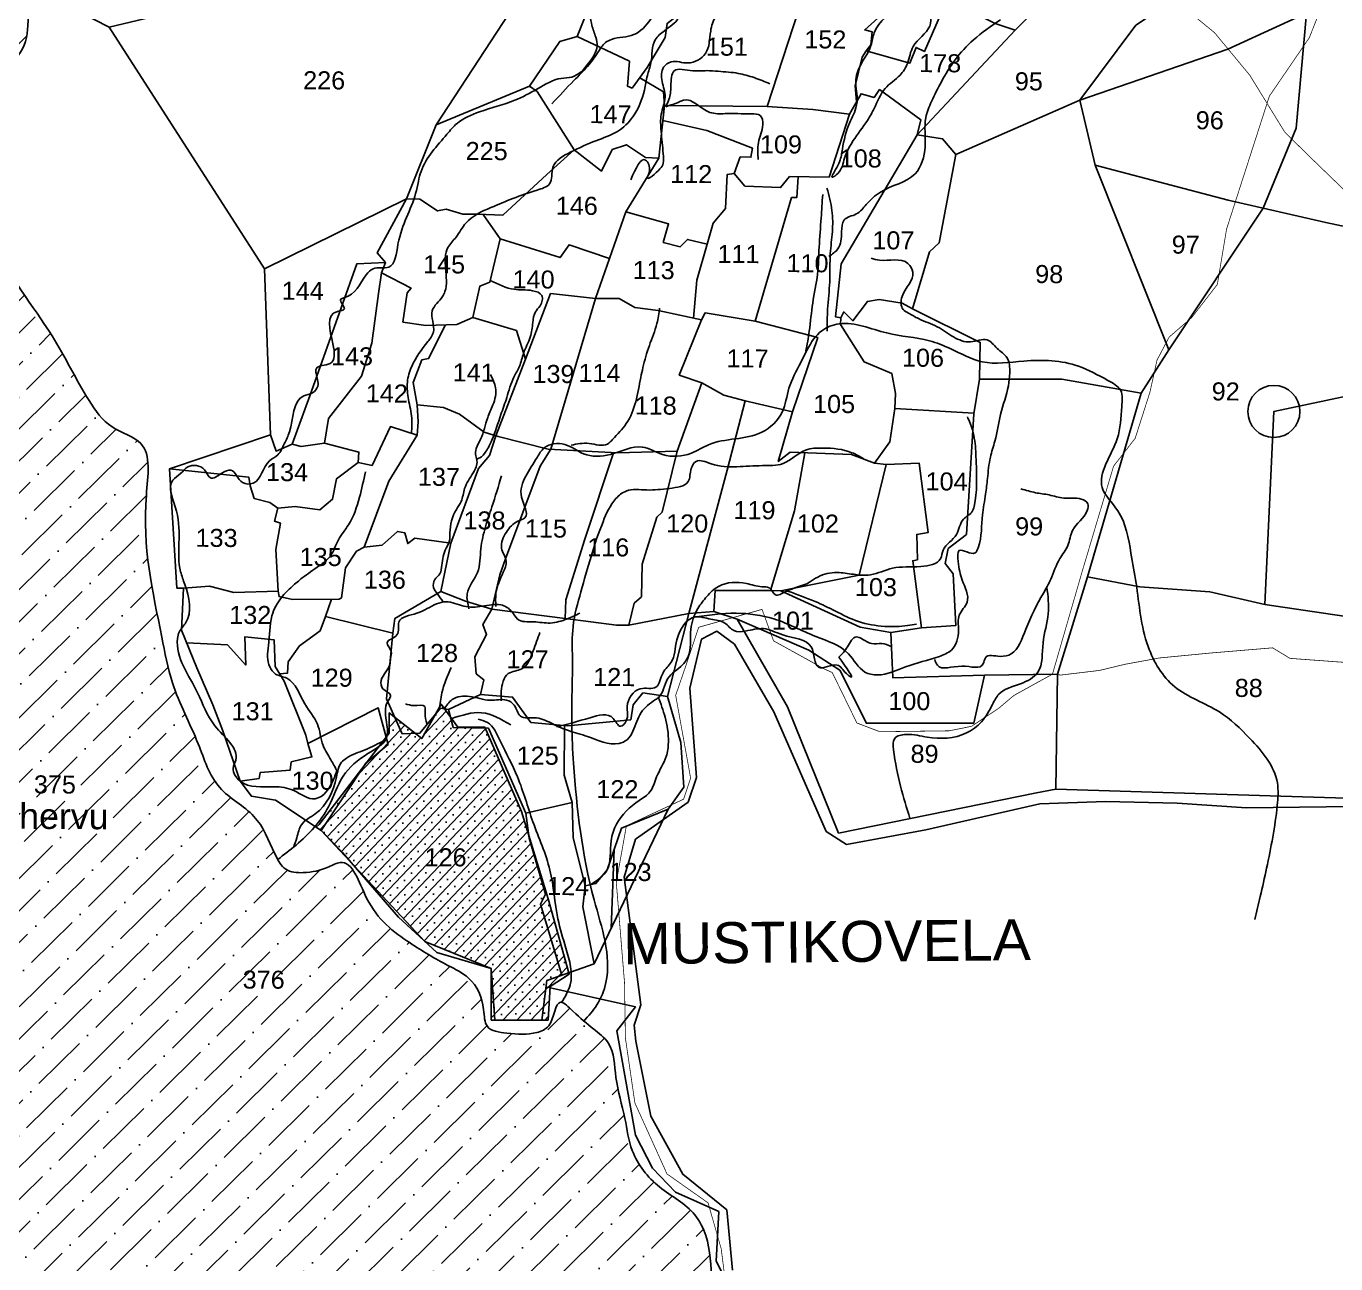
# Model space of a CAD drawing. Header units: inches. Extents: x 768179 to 777848, y 1567444 to 1579928.
# Drawn here: x 772820 to 774635, y 1573112 to 1574827 of the extents above; entities that cross this region are included whole.
import ezdxf
from ezdxf.enums import TextEntityAlignment as Align

# ---------------------------------------------------------------- set-up
doc = ezdxf.new("R2010")
doc.units = ezdxf.units.IN
doc.header["$MEASUREMENT"] = 0
for name, color, linetype in [('CANAL1', 242, 'Continuous'), ('HILLLS', 24, 'Continuous'), ('PLOT', 7, 'Continuous'), ('PLOT NO', 7, 'Continuous'), ('ROADS', 6, 'Continuous'), ('TANKS-STREAM', 4, 'Continuous'), ('TEXT', 7, 'Continuous'), ('VILLAGE', 30, 'Continuous')]:
    doc.layers.add(name, color=color, linetype=linetype)
doc.styles.get("Standard").update_dxf_attribs({"font": 'arial.ttf'})
doc.linetypes.add('DOTS', pattern='A,1e-06,-3,["●",Standard,S=3,R=0,X=-1.25,Y=-1.25],-3', length=6.000001)

msp = doc.modelspace()

# ---------------------------------------------------------------- hatches: boundary and pattern name
at = {"layer": 'TANKS-STREAM'}
h = msp.add_hatch(dxfattribs=at)
h.set_pattern_fill('ANSI36', color=256, scale=253.149413, angle=-0.3196, style=0)
h.set_pattern_definition([(44.680379, (-18702.91, -15397.29), (17.1245861, 61.43793835), [79.1091915, -15.8218383, 0, -15.8218383])])
edge = h.paths.add_edge_path()
edge.add_spline(control_points=[(772117.7, 1575661.1), (772117.7, 1575661.1), (772119.4, 1575674.6), (772125.1, 1575717.8), (772226.5, 1575688.9), (772280.9, 1575683.4), (772363, 1575686.5), (772347.4, 1575633.3), (772341.1, 1575596.2), (772373.9, 1575523.6), (772427.3, 1575469.2), (772460.8, 1575392.6), (772458.5, 1575341.7), (772433.2, 1575291.2), (772390.8, 1575273.2), (772356.5, 1575233.1), (772367.4, 1575165.8), (772347.6, 1575095.7), (772369.5, 1575022.1), (772421.3, 1574975.7), (772493.6, 1574944.4), (772572.6, 1574940.4), (772638.9, 1574945.7), (772687.5, 1574954.1), (772721.1, 1574950.2), (772746.9, 1574925.2), (772778.9, 1574931.3), (772821.5, 1574930.7), (772818.6, 1574877.7), (772826.2, 1574836.2), (772816.3, 1574786.8), (772786.1, 1574769.8), (772784.8, 1574737.4), (772809.7, 1574705), (772783.1, 1574659.4), (772766.7, 1574614.3), (772766.3, 1574567.3), (772786.3, 1574489.7), (772853.1, 1574413.2), (772895.7, 1574323.1), (772934.4, 1574267.9), (772996.5, 1574251.4), (772975.6, 1574124.3), (773000.2, 1574025.3), (773021.6, 1573906.7), (773057.8, 1573841.7), (773079.8, 1573767.4), (773141.5, 1573737), (773159, 1573690.7), (773176.8, 1573655), (773208.9, 1573652.5), (773232.9, 1573657.9), (773270.6, 1573678), (773292.4, 1573599.1), (773343.6, 1573560.6), (773395.8, 1573528.9), (773440.1, 1573507.9), (773455.4, 1573473.8), (773454.7, 1573435.2), (773492.4, 1573430.3), (773520.3, 1573428.3), (773551.9, 1573440.8), (773553.5, 1573486.3), (773583.8, 1573455.3), (773602.7, 1573439.8), (773635.4, 1573414.7), (773635, 1573365.5), (773650.3, 1573317.8), (773657.4, 1573261.5), (773694.8, 1573214.5), (773743.7, 1573190.4), (773768.6, 1573141.3), (773768.3, 1573086), (773780.2, 1573029.6), (773776.8, 1572978.4), (773803.3, 1572949.7), (773804.3, 1572916.2), (773813.4, 1572890), (773820.4, 1572870.8), (773823, 1572852.8), (773789.1, 1572845.3), (773749.4, 1572855.6), (773692.9, 1572848.3), (773653.4, 1572842.2), (773623.6, 1572825.1), (773605.1, 1572848.9), (773572.7, 1572850.7), (773572.4, 1572881), (773562.5, 1572901.7), (773567.4, 1572927), (773565.3, 1572964.8), (773508.7, 1572968.9), (773461.3, 1572977.5), (773423.1, 1572998.6), (773389.1, 1572999.9), (773366.5, 1572975.2), (773341.2, 1572957.4), (773342.6, 1572923.8), (773324, 1572927.9), (773317.8, 1572946), (773337.3, 1572961), (773361.1, 1572990), (773299.8, 1573024.7), (773238.8, 1573004.6), (773221.1, 1573056.6), (773191.6, 1573057.8), (773172.7, 1573038.5), (773154.4, 1573052.6), (773129.9, 1573057.8), (773125.9, 1573027.4), (773115.9, 1573000.1), (773123.4, 1572955.1), (773089.4, 1572939.1), (773060.3, 1572924.6), (773062.4, 1572894.2), (773057.4, 1572870.3), (773037.5, 1572861), (773023.3, 1572870.2), (773005.6, 1572887), (773025.9, 1572912.3), (773030.5, 1572942.8), (773053.9, 1572958.5), (773064.6, 1572982.4), (773046.8, 1573007.7), (773019.4, 1573022.2), (772972.8, 1573021.2), (772943.8, 1572983.6), (772888.3, 1572962.9), (772898.6, 1572922.2), (772877.2, 1572895), (772906.3, 1572858.7), (772909.6, 1572810.3), (772881.4, 1572784.4), (772857.5, 1572766.6), (772833.8, 1572765.9), (772805.3, 1572760.1), (772814.4, 1572737.9), (772798.3, 1572730.9), (772780.1, 1572728.4), (772753.2, 1572732.3), (772719.5, 1572738.1), (772704.8, 1572775.2), (772696.9, 1572802.3), (772677.4, 1572829.4), (772654.9, 1572820.8), (772628.9, 1572818), (772626, 1572778.4), (772616.2, 1572741.4), (772615.4, 1572701.1), (772620.3, 1572673.7), (772610.8, 1572659.8), (772599.2, 1572648.8), (772582.3, 1572658.6), (772572.6, 1572680.6), (772575.8, 1572714.6), (772599, 1572746), (772598.3, 1572791.7), (772610.2, 1572836.4), (772590.6, 1572870.7), (772566.8, 1572905.3), (772587.2, 1572950.2), (772580.7, 1572992.1), (772589.2, 1573018.8), (772607.2, 1573042.6), (772636.2, 1573056), (772666.9, 1573086.5), (772649.3, 1573116.1), (772653.3, 1573145.6), (772626.9, 1573169.9), (772593.4, 1573171.3), (772560.3, 1573192.8), (772541.6, 1573221.4), (772522.2, 1573253.2), (772483.1, 1573267.3), (772438.4, 1573278.9), (772389, 1573285), (772343.8, 1573301.6), (772308.6, 1573317.7), (772266.4, 1573319.3), (772262.9, 1573372.5), (772245, 1573420), (772241.4, 1573491.6), (772211.3, 1573549.9), (772205.6, 1573611.6), (772194.5, 1573661.5), (772210.5, 1573707.4), (772198.9, 1573751.9), (772180.7, 1573794.3), (772150.5, 1573814.5), (772120.6, 1573825.1), (772110.3, 1573809), (772099.4, 1573814.8), (772097.1, 1573838.3), (772091.5, 1573862.3), (772108.3, 1573880.5), (772123.9, 1573868.1), (772146.2, 1573854.7), (772184, 1573861.3), (772216.1, 1573873.1), (772243.2, 1573886.4), (772264.6, 1573911.8), (772263.8, 1573963.6), (772240.6, 1574016.9), (772238.2, 1574085.8), (772234.6, 1574140.9), (772234.5, 1574189.4), (772234.9, 1574227.8), (772210, 1574257.7), (772179.6, 1574271.6), (772147.1, 1574285.5), (772137.1, 1574312.2), (772107.8, 1574323.4), (772126, 1574351.2), (772155.9, 1574352.6), (772190.5, 1574338.4), (772225.3, 1574317), (772258, 1574303.8), (772279, 1574292), (772290.5, 1574293), (772311.2, 1574292.6), (772300.5, 1574337.6), (772300.6, 1574377), (772254, 1574402), (772254.9, 1574450.2), (772254.3, 1574488.2), (772246.2, 1574526.3), (772233.3, 1574551.1), (772205.2, 1574576.8), (772242.3, 1574597.6), (772209.5, 1574636.7), (772250.6, 1574655), (772255.6, 1574686.7), (772240, 1574717.9), (772209.1, 1574749.7), (772199.1, 1574795.6), (772164.7, 1574809.7), (772154.2, 1574855), (772111.2, 1574832.3), (772083.6, 1574849.5), (772091.3, 1574885.5), (772119.9, 1574904.6), (772157.8, 1574913.6), (772159.9, 1574940.8), (772171, 1574967.7), (772200, 1574972.8), (772229.7, 1574999.7), (772202.6, 1575030.9), (772207.4, 1575080.7), (772203.1, 1575133.1), (772209.7, 1575182.2), (772222.9, 1575220.7), (772258.9, 1575233), (772291.2, 1575257.5), (772292.3, 1575311.9), (772277.9, 1575375.2), (772276.8, 1575444.1), (772271.7, 1575498.5), (772248.2, 1575538.1), (772219.8, 1575569.1), (772183.7, 1575592.3), (772175.7, 1575625), (772178.7, 1575653.8), (772157.8, 1575666.6), (772139.2, 1575665.2), (772124.4, 1575660.9), (772119, 1575661.1), (772117.7, 1575661.1)], knot_values=[0, 0, 0, 0, 17.852496, 35.704993, 114.39023, 218.322398, 259.432405, 294.9175, 345.680352, 376.716397, 523.033611, 571.293345, 618.582506, 670.205305, 728.444499, 749.526195, 821.566569, 911.195723, 964.427741, 1038.877025, 1109.101518, 1194.683558, 1269.622476, 1305.88129, 1341.503589, 1364.854299, 1405.132931, 1435.257408, 1468.754311, 1531.788186, 1574.635481, 1604.229088, 1623.874864, 1662.500899, 1713.397817, 1760.763057, 1807.867402, 1848.867079, 1996.132487, 2098.248482, 2146.261715, 2191.523359, 2262.395695, 2458.064186, 2522.34025, 2613.05096, 2679.636877, 2740.794896, 2799.801147, 2825.419542, 2849.669154, 2885.621207, 2902.358005, 2962.962965, 3048.379489, 3108.793216, 3141.871991, 3189.818097, 3213.474879, 3241.454337, 3282.692183, 3301.395234, 3337.548964, 3358.108867, 3395.851252, 3423.158188, 3471.53711, 3529.234276, 3574.265986, 3636.443693, 3698.123957, 3730.093291, 3793.552269, 3858.689735, 3902.54721, 3937.806645, 3965.934213, 3999.103228, 4018.236866, 4029.709794, 4045.12651, 4102.044354, 4161.197815, 4205.367217, 4227.658709, 4246.763958, 4283.657565, 4302.381207, 4326.669627, 4350.681084, 4378.202549, 4424.404481, 4486.324996, 4530.726467, 4550.562912, 4581.135429, 4623.283007, 4641.919895, 4654.201989, 4664.475335, 4692.252808, 4718.462115, 4757.174087, 4846.904644, 4869.761228, 4900.067859, 4914.834087, 4941.573582, 4958.304757, 4974.969464, 5015.270804, 5055.642371, 5087.058338, 5117.213768, 5141.923246, 5170.307473, 5183.873837, 5198.815098, 5217.716582, 5246.59003, 5276.322438, 5308.121121, 5325.276319, 5347.213328, 5389.691032, 5414.760644, 5477.852762, 5524.296023, 5561.769076, 5581.150809, 5616.345277, 5679.465656, 5703.821899, 5727.119142, 5764.986025, 5777.388609, 5800.1085, 5807.356846, 5824.859236, 5855.23757, 5888.900546, 5916.46034, 5964.124182, 5978.16025, 6006.416304, 6024.567074, 6048.691042, 6105.084424, 6146.569146, 6167.027734, 6183.264873, 6195.428388, 6208.785181, 6232.057787, 6264.861625, 6304.614962, 6342.880859, 6397.408411, 6434.264845, 6455.720535, 6518.035941, 6559.537139, 6580.418165, 6599.238064, 6645.652611, 6678.265332, 6707.175557, 6734.940581, 6761.671696, 6801.2634, 6831.440832, 6874.34396, 6902.280705, 6938.624656, 6991.656916, 7040.969449, 7085.339859, 7132.113996, 7160.623955, 7191.856702, 7265.077288, 7321.2736, 7398.56716, 7455.073324, 7504.450927, 7546.857533, 7593.161427, 7637.379327, 7678.264005, 7703.234066, 7715.645467, 7721.685828, 7734.288331, 7781.6808, 7786.913481, 7800.764315, 7827.222482, 7869.171141, 7904.05614, 7930.692747, 7957.698532, 7997.007154, 8075.046221, 8129.247559, 8199.227198, 8238.612885, 8274.308094, 8308.749852, 8345.718647, 8374.75846, 8407.959779, 8427.421811, 8447.228837, 8480.365304, 8510.09875, 8557.307267, 8600.655409, 8616.174198, 8625.540772, 8635.327379, 8670.726869, 8716.833827, 8760.380429, 8801.838269, 8847.630343, 8876.450876, 8913.878236, 8936.250224, 8965.34246, 8994.682468, 9043.124214, 9053.364468, 9087.540612, 9139.284295, 9186.815287, 9212.166542, 9242.629744, 9296.384539, 9307.273643, 9331.419167, 9384.313026, 9407.410531, 9435.192371, 9455.162118, 9489.487207, 9517.031313, 9553.145846, 9585.695412, 9663.997931, 9707.642045, 9733.953553, 9777.868821, 9813.321461, 9845.243679, 9928.871741, 10009.365185, 10048.457753, 10088.39455, 10142.57186, 10173.620789, 10210.408083, 10237.960825, 10248.345024, 10278.252279, 10289.984674, 10294.009914, 10294.009914, 10294.009914, 10294.009914], degree=3, periodic=0)
at = {"layer": 'VILLAGE', "linetype": 'Continuous'}
h = msp.add_hatch(dxfattribs=at)
h.set_pattern_fill('SACNCR', color=256, scale=150, angle=1.53032, style=0)
h.paths.add_polyline_path([(773225.9, 1573720.5), (773323.3, 1573847.2), (773323.3, 1573875.3), (773368.3, 1573839.7), (773395.2, 1573887.2), (773418.3, 1573855.3), (773455.7, 1573855.3), (773506.3, 1573738.6), (773543.2, 1573617.6), (773572.6, 1573513.1), (773546.3, 1573496.2), (773543.2, 1573449.4), (773464.5, 1573449.4), (773464.2, 1573521), (773372.7, 1573558.3), (773229, 1573712.1), (773221.9, 1573716.8)])

# ---------------------------------------------------------------- linework, layer by layer
msp.add_lwpolyline([(773225.9, 1573720.5), (773323.3, 1573847.2), (773323.3, 1573875.3), (773368.3, 1573839.7), (773395.2, 1573887.2), (773418.3, 1573855.3), (773455.7, 1573855.3), (773506.3, 1573738.6), (773543.2, 1573617.6), (773572.6, 1573513.1), (773546.3, 1573496.2), (773543.2, 1573449.4), (773464.5, 1573449.4), (773464.2, 1573521), (773372.7, 1573558.3), (773229, 1573712.1), (773221.9, 1573716.8), (773225.9, 1573720.5)])
at = {"layer": 'CANAL1', "color": 3}
msp.add_circle((774549, 1574293), 36.1, dxfattribs=at)
at = {"layer": 'HILLLS'}
for points in [[(773671.6, 1573470.4), (773648.7, 1573647.4), (773664.2, 1573700.2), (773737.3, 1573751.5), (773748.8, 1573785.6), (773739.9, 1573909.3), (773755.9, 1573977.6), (773777.2, 1573988.3), (773801.4, 1573970.5), (773855.9, 1573876.6), (773928.5, 1573711), (773956.7, 1573692.7), (774066.8, 1573713.3), (774224.9, 1573749.2), (774315.5, 1573752.6), (774415, 1573749.9), (774511.1, 1573743.8), (774694.9, 1573745.8)], [(773798.9, 1573102.7), (773791.2, 1573186.3), (773730, 1573235.8), (773685.6, 1573316.2), (773664.7, 1573420.3), (773662.7, 1573442.2), (773671.6, 1573470.4)]]:
    msp.add_lwpolyline(points, dxfattribs=at)
at = {"layer": 'PLOT'}
for points in [[(773771.2, 1575304.5), (773784.7, 1575296.3), (773798.7, 1575297.1), (773862.9, 1575271.3), (773941.3, 1575268.3), (773945.8, 1575232.6), (773959.5, 1575199.5), (773970.5, 1575186.7), (773972.1, 1575085.5), (773956.7, 1575033.4), (773916.5, 1575001.7), (773910.9, 1574961.1), (773899.7, 1574936.5), (773900, 1574932), (773959.5, 1574917.4), (774036.3, 1574870.9), (773982.2, 1574821.9), (773992.3, 1574819.3), (773990.4, 1574801.1), (773984.1, 1574792.7)], [(774190.4, 1574821.7), (774228.8, 1574860.1), (774234, 1574872.2), (774253.9, 1574937.5), (774228.5, 1574969.6), (774231.1, 1574994.6), (774221, 1575003), (774238.9, 1575056.6), (774206.2, 1575052.4), (774209, 1575043.6), (774203.5, 1574995.1), (774193, 1574972.3), (774192, 1574948.1), (774185.3, 1574940.8), (774170.8, 1574933.7), (774118.9, 1574922.6), (774122.1, 1574898.9), (774094.7, 1574860.6)], [(774703, 1574895.2), (774485, 1574795.1), (774280.1, 1574724.5), (774108.2, 1574649.3), (774089.9, 1574671.1), (774054.8, 1574676.5), (774059.8, 1574697.4), (774002.6, 1574739.1), (773995.1, 1574728.3), (773977.1, 1574733.4), (773961, 1574704.9), (773910, 1574711.4), (773846.8, 1574715.9), (773704.6, 1574717.1), (773696.7, 1574643.9), (773678.3, 1574644.9), (773651.9, 1574662.6), (773632.1, 1574656), (773617.2, 1574626), (773579.4, 1574655.8), (773528.1, 1574736.4), (773517.5, 1574744.1), (773388.4, 1574690.1), (773565.1, 1574960.9)], [(773565.1, 1574960.9), (773591.7, 1574959.8), (773604.3, 1574865.1), (773583.6, 1574812.8), (773559.4, 1574806), (773517.5, 1574744.1)], [(773237.8, 1574898), (772935, 1574825.7), (772827.4, 1574881.1)], [(773736.3, 1574899.5), (773733.9, 1574873.8), (773723.2, 1574842.4), (773708.3, 1574830.8), (773705.6, 1574811.2), (773680.8, 1574769.9), (773659.7, 1574741.2), (773653.3, 1574743.9), (773656.1, 1574778.4), (773583.6, 1574812.8)], [(773846.8, 1574715.9), (773890.1, 1574848.7), (773887.2, 1574862.4), (773857.9, 1574863), (773853.7, 1574867.5), (773813.8, 1574869)], [(774280.1, 1574724.5), (774357.7, 1574828.3), (774403.7, 1574859), (774528.7, 1574879.4)], [(774054.8, 1574676.5), (774190.4, 1574821.7), (774162.7, 1574830.7), (774112.3, 1574855.9), (774094.7, 1574860.6), (774064.8, 1574792), (774053.2, 1574797.6), (774044.7, 1574775.8), (773984.1, 1574792.7)], [(774534.1, 1574574.9), (774580.1, 1574685.5), (774594, 1574845.2)], [(772935, 1574825.7), (773150.1, 1574490.5), (773347.1, 1574587.6), (773388.4, 1574690.1)], [(773984.1, 1574792.7), (773978.3, 1574783.9), (773968.6, 1574744.4), (773970.8, 1574722.2)], [(773704.6, 1574717.1), (773703.4, 1574735.9), (773670.2, 1574755.5)], [(774280.1, 1574724.5), (774301.6, 1574634.3), (774485.5, 1574586), (774621, 1574554.9), (774768.8, 1574523.5), (774772.4, 1574474), (774929.4, 1574401.1), (774800.4, 1574373.7), (774748.2, 1574396.5), (774732.3, 1574332), (774549, 1574293), (774536.3, 1574025.5), (774702.4, 1574001), (774765.5, 1573978.5), (774799.9, 1574104.6), (774803.9, 1574168.9), (774830.3, 1574209.6), (774844.2, 1574296), (774732.3, 1574332)], [(773801.3, 1574622.9), (773816, 1574605.3), (773865.4, 1574603.4), (773878, 1574618.6), (773932.7, 1574617.8), (773961, 1574704.9)], [(773702.4, 1574696.5), (773763.5, 1574682.4), (773826.7, 1574657.8), (773824.4, 1574645.4), (773809.5, 1574645.8), (773801.3, 1574622.9), (773791.4, 1574621.4), (773789.3, 1574574.2), (773772.1, 1574554.1), (773763.7, 1574525.1)], [(774054.8, 1574676.5), (773949.4, 1574497.7), (773941.4, 1574424.3), (773948.8, 1574422.9), (773953.1, 1574430.9), (773965.8, 1574418.8), (773985.7, 1574445.5), (774002.1, 1574448.4), (774034.1, 1574443.3), (774048.2, 1574435.1)], [(773347.1, 1574587.6), (773365.6, 1574587.4), (773390.2, 1574570.9), (773402.2, 1574573.3), (773425, 1574566.4), (773445.3, 1574566.6), (773480.6, 1574565), (773541.7, 1574621.5), (773579.4, 1574655.8)], [(774108.2, 1574649.3), (774085.2, 1574526.6), (774071.9, 1574514.1), (774048.2, 1574435.1), (774142.1, 1574388.7), (774140.9, 1574337.9), (774133.1, 1574289.6), (774123.1, 1574122.7), (774097.6, 1574102.9), (774093.6, 1574082.5), (774104.4, 1574067.8), (774108.1, 1573996.3), (774060.6, 1573992.9), (774018.1, 1573986.5), (774020.8, 1573923.9), (774147.9, 1573927.6), (774133.1, 1573860.9), (773984.4, 1573860.8), (773947.4, 1573934.4), (773904.5, 1573962.1), (773805.1, 1574005)], [(773696.7, 1574643.9), (773651.1, 1574569.9), (773628.3, 1574505.1), (773572.5, 1574524), (773560, 1574506.4), (773476.8, 1574532.4), (773453.5, 1574566.2)], [(774301.6, 1574634.3), (774403.5, 1574378.4), (774534.1, 1574574.9)], [(773890, 1574618.4), (773888, 1574589.8), (773880.8, 1574589.5), (773830.3, 1574418.3), (773760.9, 1574429.6), (773755.8, 1574419.9)], [(773476.8, 1574532.4), (773462.4, 1574472.2), (773448.5, 1574466.6), (773438.8, 1574423.4), (773416.9, 1574413.4), (773374, 1574412), (773342.1, 1574416.9), (773348, 1574457.6), (773353.4, 1574463.9), (773312.5, 1574485.3), (773317.9, 1574499.7), (773306.5, 1574513.1), (773347.1, 1574587.6)], [(773651.1, 1574569.9), (773710.2, 1574553), (773702.9, 1574527.4), (773726.1, 1574521.3), (773736.3, 1574531.4), (773763.7, 1574525.1), (773749.6, 1574475.1), (773744.9, 1574422.3)], [(773608.9, 1574449.7), (773628.3, 1574505.1)], [(773150.1, 1574490.5), (773158.5, 1574260.5), (773018.7, 1574213.6), (773028.9, 1574048.2), (773038, 1574048.3), (773035.5, 1573989.9), (773056.5, 1573937.5), (773078.7, 1573886.2), (773092.6, 1573850.5), (773116.5, 1573780.8), (773132.3, 1573759.7), (773165.5, 1573754.2), (773229, 1573712.1), (773258.5, 1573681.8), (773336.2, 1573591.9), (773389.1, 1573543.1), (773464.2, 1573521), (773469.5, 1573449.4), (773534.4, 1573449.5), (773541.5, 1573504.1), (773607, 1573527.6), (773709.9, 1573742), (773731.6, 1573772.4), (773727.4, 1573834.4), (773708.8, 1573898.1), (773738.4, 1574013.1), (773773, 1574015.8), (773805.1, 1574005), (773875.1, 1573883.8), (773945.9, 1573708.6), (774220.3, 1573764.6), (774247, 1573769.6), (774558.6, 1573759.6), (774664.5, 1573756.5)], [(773317.9, 1574499.7), (773278.3, 1574497.8), (773213.1, 1574314.6), (773188.8, 1574247.6), (773166.3, 1574238.2), (773158.7, 1574260.6)], [(773233.5, 1574249.1), (773238.8, 1574283.3), (773284.9, 1574341.8), (773299, 1574387.5), (773308.3, 1574456.7), (773312.5, 1574485.3)], [(773362.1, 1574302.4), (773398.5, 1574298.7), (773420.5, 1574289.3), (773454.8, 1574264.2), (773474, 1574258.1), (773543.6, 1574240.7), (773639.4, 1574235.5), (773722.2, 1574237.9), (773756.5, 1574332.8), (773725.1, 1574343.4), (773755.8, 1574419.9), (773695.8, 1574433), (773663.6, 1574436.9), (773641.6, 1574449.4), (773608.9, 1574449.7), (773546.9, 1574240.6), (773532.4, 1574217.1), (773484.2, 1574088.9), (773476.2, 1574066.4), (773465.4, 1574018.8), (773566.8, 1574006), (773567.8, 1574031.8), (773594.3, 1574116.2), (773633.9, 1574235.8)], [(773511.8, 1574365.6), (773546.8, 1574456.5), (773608.9, 1574449.7)], [(773188.8, 1574247.6), (773201, 1574244.4), (773233.5, 1574249.1), (773281.2, 1574236.7), (773280.2, 1574222.5), (773299.5, 1574218.3), (773324.8, 1574272), (773361.7, 1574260.1), (773363.1, 1574278.5), (773362.1, 1574302.4), (773356.3, 1574333.1), (773368.5, 1574364.8), (773377.7, 1574366.3), (773401.1, 1574412.9)], [(773408.4, 1574110.7), (773447, 1574214.1), (773462.1, 1574231.9), (773470.8, 1574259.2), (773511.8, 1574365.6), (773499.5, 1574405.1), (773438.8, 1574423.4)], [(773830.3, 1574418.3), (773917, 1574395.3), (773882.2, 1574292.4)], [(773948.8, 1574422.9), (773948.5, 1574413.5), (773981.4, 1574361.8), (774019.6, 1574345.8), (774024.6, 1574317.7), (774023.6, 1574297.1), (774133.2, 1574290.5)], [(774403.5, 1574378.4), (774364.9, 1574318.5), (774320.9, 1574166.5), (774290.8, 1574063.8)], [(774140.9, 1574337.9), (774255, 1574337.7), (774364.9, 1574318.5)], [(773816.2, 1574307.7), (773786.7, 1574315.5), (773756.5, 1574332.8)], [(773738.4, 1574013.1), (773791.5, 1574211.7), (773816.2, 1574307.7), (773882.2, 1574292.4), (773862.3, 1574223.7), (773878.9, 1574236.5), (773963.6, 1574233.5), (773995.8, 1574221.2)], [(774023.6, 1574297.1), (774016.7, 1574250.9), (773995.8, 1574221.2), (774011.7, 1574219.7), (774057.3, 1574221.5), (774069.9, 1574125.1), (774054.2, 1574122.6), (774055, 1574087.5), (774048.7, 1574086.2), (774060.6, 1573992.9)], [(773169.2, 1574043.8), (773170.5, 1574036.4), (773189, 1574032.4), (773253.7, 1574032.7), (773257, 1574034.7), (773262.4, 1574076.5), (773277.9, 1574099.4), (773288.6, 1574105.1), (773322.8, 1574196.2), (773361.7, 1574260.1)], [(773566.8, 1574006), (773638.2, 1573996.6), (773655.3, 1573996.7), (773662.5, 1574027.1), (773672.8, 1574036.2), (773673.8, 1574081.5), (773694.2, 1574146.5), (773701.4, 1574153.5), (773722.2, 1574237.9)], [(773899.1, 1574235.8), (773884.7, 1574155.2), (773851.5, 1574044.7)], [(773038, 1574048.3), (773074.2, 1574050.8), (773107.7, 1574042.2), (773169.2, 1574043.8), (773166.2, 1574101.7), (773172.6, 1574138), (773164.4, 1574140.9), (773168.7, 1574159.2), (773157.8, 1574166.9), (773135.8, 1574172.6), (773130.6, 1574189.9), (773128.6, 1574202), (773018.7, 1574213.6)], [(773280.2, 1574222.5), (773250.3, 1574199.8), (773244.6, 1574171.4), (773227.2, 1574156.7), (773192.7, 1574161.3), (773168.7, 1574159.2)], [(774018.1, 1573986.5), (773975.6, 1573994.2), (773865.6, 1574044.6), (773974.5, 1574066), (774011.7, 1574219.7)], [(773234.7, 1574009), (773328.3, 1573985.9), (773331.1, 1574006.2), (773394.9, 1574043.6), (773408.4, 1574110.7), (773358.6, 1574117.5), (773348.9, 1574110), (773344.7, 1574124.8), (773334.8, 1574126.7), (773313.6, 1574107.8), (773288.6, 1574105.1)], [(774536.3, 1574025.5), (774460.2, 1574042.8), (774363.5, 1574049.9), (774290.8, 1574063.8), (774249, 1573928.8), (774247, 1573769.6)], [(773243.3, 1574032.7), (773234.7, 1574009), (773227.5, 1573989), (773198.8, 1573968.1), (773183.3, 1573945.9), (773182, 1573930.2), (773171.3, 1573929.2)], [(773328.3, 1573985.9), (773319.6, 1573894.7), (773341.3, 1573846), (773365.7, 1573847.2), (773394.3, 1573881.8), (773405.2, 1573880.1), (773449.7, 1573900.7), (773454.2, 1573921.1), (773443.5, 1573929.4), (773441.8, 1573952.9), (773458.1, 1573983.9), (773453, 1573997.8), (773465.4, 1574018.8), (773428.8, 1574030.2), (773394.9, 1574043.6)], [(773865.6, 1574044.6), (773849.1, 1574044.7), (773774.9, 1574045), (773773, 1574015.8)], [(773655.3, 1573996.7), (773738.4, 1574013.1)], [(773042.5, 1573972.5), (773099, 1573969.4), (773124.3, 1573941.5), (773123.1, 1573980.7), (773163.7, 1573976.5), (773165, 1573939.5), (773177.5, 1573919), (773207.4, 1573844.5), (773210.4, 1573832.8)], [(774147.9, 1573927.6), (774249, 1573928.8)], [(773449.7, 1573900.7), (773494.2, 1573897.2), (773519.6, 1573861.9), (773570.1, 1573857.1), (773657.9, 1573865.7), (773661, 1573886.5), (773674.6, 1573903.1), (773708.8, 1573898.1)], [(773229, 1573712.1), (773290.9, 1573805.7), (773321.6, 1573831.5), (773308, 1573882.1), (773210.4, 1573832.8), (773216, 1573814.1), (773187.5, 1573807.2), (773185.8, 1573795.8), (773144.3, 1573792.6), (773142.9, 1573784.2), (773116.5, 1573780.8)], [(773405.2, 1573880.1), (773411.8, 1573855.1), (773460.5, 1573854.2), (773512.3, 1573736.2), (773576.6, 1573750.8), (773565.6, 1573789.1), (773565.9, 1573857.5)], [(773576.6, 1573750.8), (773578, 1573702.3), (773594.9, 1573635.5), (773591.3, 1573606.4), (773607, 1573527.6)], [(773594.9, 1573635.5), (773609.6, 1573638.7), (773625.2, 1573657.7), (773644.8, 1573715.3), (773709.9, 1573742)], [(773512.3, 1573736.2), (773517.3, 1573701.6), (773539.5, 1573624), (773532.6, 1573610.3), (773562.2, 1573511.6)], [(773635, 1573686.5), (773630.5, 1573576.5)], [(773833.6, 1573003.6), (773776, 1573115.1), (773779.7, 1573184.1), (773719.7, 1573210.9), (773687.9, 1573244), (773664.3, 1573289.9), (773638.5, 1573434.4), (773664.2, 1573468), (773540.4, 1573495.7)]]:
    msp.add_lwpolyline(points, dxfattribs=at)
at = {"layer": 'ROADS', "linetype": 'DOTS', "ltscale": 5, "const_width": 1.01}
for points in [[(774346.9, 1574916.5), (774466.9, 1574817.9), (774515.6, 1574759.1), (774564.3, 1574679.9), (774602.1, 1574642.8), (774646.9, 1574599.5)], [(773802.2, 1572982.8), (773783.2, 1573132.4), (773765, 1573196.1), (773708.1, 1573236.2), (773663.6, 1573334.5), (773650.4, 1573424.8), (773649.2, 1573501.4), (773637.8, 1573640.4), (773651.8, 1573718.7), (773731.1, 1573755.6), (773740.8, 1573784.8), (773720.1, 1573899.6), (773737.7, 1573950.8), (773752, 1573993.9), (773839.8, 1574018.7), (773855.7, 1573975.1), (773927.3, 1573935.5), (773937.1, 1573931.1), (773971.2, 1573861.2), (774003.2, 1573849.1), (774099.4, 1573850.4), (774129.9, 1573856.6), (774167.6, 1573881.5), (774188.6, 1573899.3), (774242.2, 1573928.9), (774284.1, 1574073.7), (774326.9, 1574217.2), (774356.8, 1574255.7), (774377.3, 1574319.8), (774387.1, 1574364.2), (774403.9, 1574396.1), (774435.1, 1574423.1), (774470.7, 1574469.1), (774483.5, 1574545.9), (774542.8, 1574730.1), (774598.1, 1574811), (774617, 1574858.6)], [(775224.6, 1573843.4), (775193.7, 1573882.3), (775182.9, 1573874.5), (775116.4, 1573897.6), (774965.2, 1573940.3), (774862.6, 1573946.9), (774796.5, 1573943.7), (774785.1, 1573934.5), (774726.9, 1573939.4), (774571.3, 1573950.8), (774547.4, 1573965.4), (774463.2, 1573958.4), (774390.6, 1573951.4), (774342.7, 1573942.6), (774307.4, 1573934.1), (774255, 1573927.8), (774237.2, 1573928.7)]]:
    msp.add_lwpolyline(points, dxfattribs=at)
at = {"layer": 'TANKS-STREAM'}
for points in [[(773250.7, 1573795), (773239.8, 1573771.2), (773230.2, 1573760.4), (773220.6, 1573756.3), (773190.8, 1573767.6), (773163.4, 1573772.9), (773116.5, 1573780.8), (773107, 1573798.7), (773110.4, 1573809.7), (773081.7, 1573857.1), (773057.6, 1573903.2), (773029.8, 1573978.3), (773032.2, 1573987.3), (773041.3, 1574000.3), (773039.9, 1574053.2), (773034.1, 1574070.9), (773028.3, 1574154.8), (773023.3, 1574197.6), (773034.1, 1574207.1), (773044.1, 1574216.2), (773067, 1574212.2), (773075.4, 1574200.8), (773091, 1574207.3), (773103.6, 1574211.8), (773120, 1574194.5), (773134.7, 1574193.7), (773157.3, 1574224.6), (773168.9, 1574233), (773177.8, 1574248.3), (773184.9, 1574264.6), (773204.8, 1574314.7), (773217, 1574318.7), (773224.1, 1574328.1), (773221.8, 1574346.1), (773221.8, 1574351.8), (773241.1, 1574359.3), (773245.1, 1574386.6), (773251.6, 1574431.7), (773261, 1574435.2), (773255.9, 1574448.5), (773260.4, 1574450.4), (773291.4, 1574482.5), (773300.8, 1574490.9), (773322.5, 1574493), (773335.3, 1574525), (773359.8, 1574595.3), (773363.6, 1574611.9), (773367.3, 1574625.8), (773403.2, 1574677.3), (773417.1, 1574692.3), (773448.3, 1574708.2), (773497, 1574724.4), (773528.8, 1574740.2), (773561.4, 1574754.7), (773576.1, 1574756.5), (773599.6, 1574776), (773611.1, 1574799.3), (773609.4, 1574811.7), (773604, 1574828.2), (773602.3, 1574854.8), (773616.8, 1574910.5), (773620.3, 1574948), (773616.8, 1574989.7), (773615.2, 1575019.9), (773623.6, 1575048.8), (773631.9, 1575063.2), (773634, 1575100.3), (773632.8, 1575147.5), (773636.6, 1575166.7), (773636.7, 1575186.4), (773622.2, 1575209.4), (773621.8, 1575222.2), (773644.4, 1575250.1), (773652.3, 1575264.9), (773657.2, 1575310.2), (773678.9, 1575346.3), (773706.6, 1575371.3), (773750.2, 1575389.4), (773783.3, 1575405.3), (773801.3, 1575417.5), (773895.7, 1575451.6), (773925.9, 1575431.8), (773942.9, 1575432.6), (773956.8, 1575463.7), (773987.4, 1575445.2), (774016.3, 1575443.2), (774034.8, 1575485.2), (774058.9, 1575522.2), (774083.1, 1575586.6), (774110.6, 1575610.2), (774141.9, 1575635.1), (774177.7, 1575636.8), (774194.4, 1575642.2), (774212.2, 1575645.3), (774237.3, 1575651.3), (774244.4, 1575654.5), (774250.6, 1575660.2), (774249.7, 1575672.1), (774255.8, 1575683.7), (774260.7, 1575699.4), (774265.5, 1575760.5), (774266.3, 1575785.9), (774268.5, 1575828), (774271.1, 1575845.1), (774281.7, 1575849.8)], [(772117.7, 1575661.1), (772127.6, 1575695.9), (772207.2, 1575695.9), (772311.9, 1575685), (772352.8, 1575677), (772350.2, 1575641.2), (772346.3, 1575589.9), (772357.8, 1575560.7), (772439.7, 1575437.2), (772457.2, 1575391.6), (772455.3, 1575343.7), (772430.3, 1575297.8), (772382.9, 1575262.7), (772369.4, 1575246.1), (772361.5, 1575173.6), (772355.1, 1575083.1), (772370.9, 1575031.6), (772424.4, 1574978.4), (772489.7, 1574950.2), (772576, 1574942.2), (772651.6, 1574948.2), (772688.1, 1574952.3), (772723.5, 1574945.2), (772743.2, 1574932.2), (772784, 1574930.4), (772814, 1574924.8), (772820.2, 1574891.5), (772822.5, 1574827.7), (772808.9, 1574786.5), (772788.4, 1574764.7), (772786.7, 1574744.8), (772799.9, 1574708), (772784.6, 1574658.8), (772769.3, 1574613.3), (772768.5, 1574565.6), (772778.5, 1574525.4), (772855.9, 1574397.9), (772907.3, 1574308.1), (772939.4, 1574271.6), (772979, 1574248.5), (772986.6, 1574177.2), (773008, 1573980.2), (773022.7, 1573916.8), (773058.5, 1573832.2), (773088.3, 1573771.7), (773135.7, 1573731.8), (773164.8, 1573679.7), (773179.8, 1573658.5), (773203.9, 1573653.8), (773239.4, 1573661.9), (773255.2, 1573667.8), (773291.9, 1573618.6), (773352, 1573556.4), (773404.6, 1573525.2), (773433.2, 1573507.7), (773454, 1573463.9), (773459.2, 1573440.5), (773486, 1573431.3), (773527.8, 1573432.2), (773544.2, 1573441.6), (773560.7, 1573474.2), (773577.6, 1573462), (773606.5, 1573437), (773626.5, 1573417.9), (773637.3, 1573370.1), (773649.7, 1573313), (773660, 1573268.6), (773697.8, 1573218.2), (773746.7, 1573179.4), (773761.9, 1573150.8), (773770.5, 1573087.1), (773778.1, 1573021.6), (773783.2, 1572977.5), (773800.4, 1572946.2), (773805.6, 1572918.2), (773814.9, 1572885.9), (773820.6, 1572867.4), (773820.5, 1572855.8), (773806.2, 1572849.5), (773748.6, 1572852), (773688.9, 1572847.6), (773645.5, 1572836.7), (773623.8, 1572830.5), (773608, 1572841.7), (773575.4, 1572859.8), (773571.2, 1572878.3), (773565, 1572902.1), (773566.2, 1572926.4), (773561.6, 1572953.9), (773517.3, 1572968.9), (773456.1, 1572982.5), (773413.9, 1572998), (773393.8, 1572997.6), (773368.9, 1572979.2), (773343.3, 1572945.1), (773337.4, 1572927.1), (773325.3, 1572929.9), (773321.1, 1572939.4), (773337.1, 1572962.5), (773351, 1572985.2), (773319.9, 1573009.1), (773231.8, 1573031.2), (773219, 1573050.5), (773188.3, 1573052.3), (773175.6, 1573044.4), (773149.8, 1573052.5), (773132.9, 1573053.6), (773127, 1573037.8), (773119.3, 1572997.7), (773114.9, 1572957.1), (773088.9, 1572938.7), (773064.5, 1572920.4), (773061.2, 1572895.6), (773051, 1572868.7), (773038.3, 1572863.5), (773024.6, 1572869.9), (773012.5, 1572884.8), (773022.7, 1572912.2), (773033.9, 1572940.1), (773055.2, 1572964.3), (773061.1, 1572980.6), (773050.7, 1573000.2), (773012.7, 1573020.5), (772987.4, 1573019.6), (772934.3, 1572984), (772897.2, 1572955.1), (772892.2, 1572917.5), (772884.1, 1572899.6), (772896.6, 1572866.2), (772897.8, 1572802.3), (772880.8, 1572784.5), (772861.2, 1572771.4), (772823.7, 1572763.7), (772812, 1572759), (772808.2, 1572736.3), (772801.8, 1572732.6), (772784.4, 1572729.5), (772753.7, 1572732.4), (772721.6, 1572743.6), (772708, 1572768), (772689.2, 1572812.5), (772679.7, 1572823.1), (772651.2, 1572821.1), (772633.7, 1572815.4), (772626.6, 1572792.1), (772617.4, 1572735.7), (772617.2, 1572693.7), (772617.6, 1572673), (772609.3, 1572658.8), (772599.2, 1572651.8), (772586.8, 1572657.2), (772575.6, 1572677.9), (772578.2, 1572711.1), (772595, 1572747.6), (772599.9, 1572786.1), (772603.2, 1572841.2), (772587.4, 1572875), (772576.8, 1572894), (772582.5, 1572956.8), (772583.9, 1572998.8), (772590.6, 1573018.9), (772601.9, 1573034.2), (772639.9, 1573061.8), (772659.6, 1573088.4), (772652.7, 1573116.8), (772648.7, 1573144.6), (772629.8, 1573164), (772591.3, 1573175.4), (772565.4, 1573191.6), (772538.9, 1573226), (772521.9, 1573248.6), (772488.8, 1573264.8), (772436.8, 1573278.1), (772387.7, 1573287.2), (772345.2, 1573301.7), (772300.3, 1573316.7), (772272.5, 1573324.5), (772263.2, 1573354.8), (772247, 1573427.1), (772238.4, 1573483.4), (772213.7, 1573557.6), (772204.1, 1573614), (772199, 1573663.8), (772205.9, 1573706.2), (772197.5, 1573752.3), (772177.1, 1573792.2), (772143.4, 1573816.2), (772118.2, 1573818.4), (772107.9, 1573811.3), (772102.3, 1573813.9), (772098.2, 1573826), (772102.3, 1573873.8), (772106.3, 1573877.3), (772119.3, 1573872.1), (772143, 1573859.6), (772185.3, 1573862.9), (772218.6, 1573874.8), (772242.1, 1573888), (772259.2, 1573909.3), (772262.3, 1573949), (772243.1, 1574025.7), (772238.1, 1574080.3), (772234.9, 1574151.1), (772234.6, 1574191), (772230.6, 1574226.9), (772209.5, 1574254.6), (772176.7, 1574272.7), (772151.2, 1574287.4), (772129.5, 1574313.1), (772114.2, 1574325.5), (772123.4, 1574343.4), (772156.3, 1574350.1), (772184.7, 1574340.1), (772226.9, 1574317.6), (772266.6, 1574298.8), (772281.1, 1574292.9), (772290.6, 1574292.8), (772300.5, 1574293.9), (772303.6, 1574329.6), (772292.2, 1574374.9), (772261.3, 1574406.4), (772254.6, 1574447.8), (772252.3, 1574494.1), (772245.9, 1574522.6), (772227.1, 1574555.5), (772214.8, 1574574.5), (772231.1, 1574599.1), (772223.9, 1574628), (772251.9, 1574668.3), (772253.8, 1574678.5), (772241.9, 1574711), (772212.2, 1574754.2), (772189.5, 1574796.6), (772169.1, 1574812.2), (772152.5, 1574838.2), (772098.1, 1574841.4), (772089.1, 1574847.7), (772090.3, 1574872.1), (772131.3, 1574906.5), (772152.6, 1574916.3), (772161.8, 1574942.9), (772170.7, 1574961.1), (772201.4, 1574977.3), (772220.1, 1574998), (772207.6, 1575032.3), (772205.3, 1575065.2), (772205.7, 1575144.5), (772212.4, 1575188.2), (772223, 1575212.6), (772260.5, 1575236.5), (772286.9, 1575260.9), (772291.2, 1575292.9), (772280.6, 1575376.9), (772275.1, 1575458.2), (772268.9, 1575497.3), (772249.9, 1575533), (772212.2, 1575572.9), (772188.4, 1575593.4), (772177.5, 1575629), (772172.4, 1575656.5), (772163.7, 1575662.3), (772133.4, 1575663.3), (772121.7, 1575661.1), (772117.7, 1575661.1)], [(773548.5, 1574719.3), (773579.1, 1574751.7), (773597.8, 1574771.2), (773611.9, 1574790.1), (773623, 1574804.3), (773631, 1574808.6), (773662.3, 1574815.4), (773685, 1574836.4), (773700.1, 1574870.5), (773707.8, 1574894.2), (773717.1, 1574914.3), (773723.2, 1574932.7), (773725, 1574961.1), (773708.8, 1575005.4), (773706, 1575035.9), (773700.9, 1575057.3), (773698, 1575079.8), (773686.2, 1575110.7), (773679, 1575112.8), (773685.6, 1575131.7), (773687.6, 1575141.1), (773673.2, 1575153.9), (773680.6, 1575176.8), (773681.4, 1575192.5), (773673.3, 1575214), (773669.6, 1575224.3), (773674.1, 1575235.5), (773689.1, 1575231.9), (773686.3, 1575239.8), (773685.5, 1575249.3), (773690.1, 1575254.2), (773702.3, 1575254.5), (773705.7, 1575268.4), (773711.5, 1575285.2), (773738.2, 1575273.6), (773741.8, 1575276.6), (773748.5, 1575297.3), (773763.6, 1575307.4), (773781.3, 1575310.6), (773799.3, 1575333.3), (773804.4, 1575347.8), (773816.2, 1575359.2), (773837.2, 1575367.9), (773846.8, 1575375.1), (773858.8, 1575381.1), (773865.5, 1575389.8)], [(773354.1, 1574263.3), (773354.4, 1574283.8), (773349.9, 1574309.6), (773348.3, 1574333.4), (773354.3, 1574355.5), (773376.7, 1574389.8), (773384.3, 1574403), (773382.8, 1574432.6), (773397, 1574452.2), (773400.4, 1574459.4), (773404.6, 1574520.3), (773415.8, 1574534.8), (773429.5, 1574554.2), (773464, 1574575.6), (773494.6, 1574588.2), (773528.2, 1574599.9), (773545.2, 1574608.5), (773550.1, 1574631.5), (773574.9, 1574652.7), (773609.6, 1574668.3), (773639.4, 1574681.1), (773660.7, 1574701.4), (773676.7, 1574738.4), (773680.9, 1574758.6), (773685.8, 1574776.3), (773691.8, 1574808.3), (773704.4, 1574820.7), (773724.4, 1574838.1), (773735.1, 1574862.1), (773753.4, 1574911.8), (773759.4, 1574938.1), (773771.5, 1574963.2), (773779.7, 1574992.8), (773803, 1574995.2), (773859.5, 1574977.1), (773900.5, 1574970), (773922.1, 1574962.1), (773963.6, 1574958.8), (774002.9, 1574948.6), (774071.3, 1574930), (774081, 1574925.5), (774079, 1574909.7), (774061.3, 1574882.9), (774041.8, 1574862), (774032.9, 1574855.4), (773995.2, 1574818), (773990.7, 1574800.3), (773973.6, 1574767.6), (773969.8, 1574744), (773971.7, 1574730.2), (773969.9, 1574713.8), (773959.5, 1574689.5), (773950.4, 1574652.2), (773944.8, 1574634), (773937.2, 1574617.6), (773944.7, 1574622.9), (773954, 1574643.9), (773965.8, 1574667.9), (773985.9, 1574696.5), (773995.2, 1574713.1), (774010.3, 1574740.7), (774031, 1574759.2), (774041.3, 1574775.5), (774049.2, 1574799), (774072.1, 1574827.1), (774075.7, 1574860.3), (774094.9, 1574887.6), (774111.4, 1574911.1), (774130.7, 1574925.7), (774146, 1574936.9), (774166.8, 1574939), (774194.4, 1574961.8), (774204.7, 1574969.7), (774213.2, 1574992.1), (774216, 1575006.3), (774228.6, 1575027.5), (774231.4, 1575033.3), (774217.1, 1575051.4), (774212.5, 1575064.4), (774206.5, 1575084.7), (774214.9, 1575105.7), (774221.7, 1575120.6), (774222.7, 1575148.9), (774220.4, 1575179.4), (774218.3, 1575204), (774220.4, 1575228.1), (774212.2, 1575263), (774194, 1575277.3), (774190.6, 1575310)], [(773657.8, 1574613.9), (773678.5, 1574641.3), (773683.6, 1574625.6), (773680.8, 1574616.6), (773698.3, 1574629.3), (773702.8, 1574637), (773702.9, 1574650.2), (773699.9, 1574681.4), (773700.1, 1574704.7), (773705.4, 1574728.8), (773701.3, 1574750.5), (773703.4, 1574770.2), (773713.8, 1574777.5), (773737.1, 1574776), (773761.4, 1574789.3), (773768.6, 1574820.1), (773776.1, 1574839.7), (773790, 1574845.8), (773803.6, 1574847.9), (773805.2, 1574862.9), (773808.7, 1574889.4), (773811.6, 1574903.5), (773820.7, 1574923.1), (773824.5, 1574949.5), (773829.7, 1574986.7), (773840.7, 1575031), (773850.3, 1575047.5), (773864.2, 1575047.4), (773882.7, 1575050.7), (773899.3, 1575048.5), (773923, 1575043.1)], [(773932.4, 1574508), (773944.8, 1574518.3), (773950.1, 1574542.2), (773953.5, 1574558.4), (773970.4, 1574566.8), (773984.1, 1574579.7), (774003.7, 1574597.1), (774051.9, 1574622.4), (774065.8, 1574659.9), (774066.6, 1574700.1), (774074.6, 1574722.8), (774088.3, 1574749.9), (774107.3, 1574780.3), (774132.8, 1574808), (774170, 1574836)], [(773706.3, 1574715.3), (773710.7, 1574725.3), (773713.5, 1574744.1), (773718, 1574765.1), (773743.7, 1574765.2), (773763.3, 1574765.4), (773779.1, 1574764.5), (773806.9, 1574761.6), (773828.7, 1574755.7), (773850.7, 1574747.2)], [(773706.3, 1574715.3), (773726, 1574722.5), (773730.9, 1574724.4), (773767.6, 1574707.6), (773788.6, 1574705.8), (773824.8, 1574705.6), (773837.4, 1574703.1), (773840.8, 1574690.6), (773834.7, 1574665.6), (773834.6, 1574642.2)], [(773900.5, 1574376.5), (773905.2, 1574404.3), (773910, 1574443.2), (773916.7, 1574483.4), (773918.9, 1574521), (773921.7, 1574561.2), (773923.8, 1574593.6)], [(773929.9, 1574404.2), (773930.7, 1574434.7), (773933.5, 1574472.9), (773934.4, 1574511.8), (773937.2, 1574542.3), (773936.7, 1574571.5), (773929.7, 1574602.7)], [(773745, 1574007.9), (773804.1, 1574013.3), (773856, 1574005.6), (773914.3, 1573981.1), (773959.6, 1573957.1), (773982.2, 1573931.9), (773999.8, 1573927.8), (774038.6, 1573938.9), (774085.5, 1573953.5), (774102.1, 1573962.3), (774112, 1573989.9), (774113.1, 1574010.9), (774123.9, 1574028.5), (774117.2, 1574059.3), (774111.6, 1574085.1), (774112.9, 1574100.4), (774134.9, 1574096.9), (774139.3, 1574104.2), (774145.2, 1574149.6), (774149.6, 1574178.6), (774152.2, 1574199.9), (774156.2, 1574229.5), (774162.4, 1574251.8), (774170.4, 1574289), (774181.1, 1574328.5), (774183, 1574346.7), (774179.2, 1574367.6), (774165.6, 1574380.4), (774151.6, 1574392.2), (774128.8, 1574389.4), (774105.3, 1574396.3), (774082.6, 1574410.4), (774056.4, 1574421.7), (774042.6, 1574429.3), (774035.3, 1574434.5), (774033.9, 1574452.3), (774048.8, 1574485.9), (774042, 1574498.1), (774002.6, 1574502.7), (773991.1, 1574505.3)], [(773463.1, 1574474.7), (773496.1, 1574462.3), (773521.8, 1574460.4), (773534.6, 1574453.7), (773532.1, 1574439.4), (773525.8, 1574431), (773522.2, 1574416.3), (773518.6, 1574396.2), (773509.3, 1574373.7), (773503.6, 1574355.6), (773495.8, 1574340.5), (773486, 1574312.3), (773477.9, 1574288.6), (773465.3, 1574253.1), (773457.2, 1574237.5), (773448.6, 1574228.6), (773444.1, 1574227.3)], [(773575.3, 1574246.3), (773600.2, 1574248.7), (773625.7, 1574247.9), (773632.6, 1574254.2), (773651.7, 1574276.1), (773671.8, 1574340.2), (773674.7, 1574353.8), (773683.6, 1574384.5), (773694.1, 1574414.9), (773697.9, 1574436.4)], [(773471, 1574022.5), (773471.1, 1574041.2), (773481.1, 1574070.1), (773485.2, 1574085.2), (773478.8, 1574103.6), (773485.5, 1574125.9), (773501.5, 1574140.9), (773511.3, 1574145.8), (773506.5, 1574174.1), (773512.4, 1574203.4), (773528.1, 1574229.4), (773537.9, 1574242.4), (773566.5, 1574247.2), (773592.5, 1574234.4), (773629.7, 1574233.4), (773673.8, 1574243.7), (773701.9, 1574233.4), (773741.9, 1574235.2), (773765.6, 1574246.9), (773839.5, 1574264.4), (773867.6, 1574292.2), (773877.1, 1574325.1), (773893.3, 1574360.9), (773902.7, 1574379.2), (773922.5, 1574404.8), (773946.6, 1574414.4), (774012.6, 1574401.8), (774071.7, 1574390.9), (774100.6, 1574380.1), (774144.8, 1574361.9), (774202.4, 1574362.8), (774278.2, 1574355.9), (774318.9, 1574336.1), (774336.8, 1574322.1), (774338.3, 1574299.7), (774331.9, 1574255.3), (774311.1, 1574187.5), (774332.6, 1574155.5), (774351, 1574096.7), (774358.1, 1574055.1), (774374.8, 1573967.1), (774411.7, 1573911.5), (774473.5, 1573876.6), (774515.8, 1573839.8), (774553.9, 1573778.3), (774553.7, 1573747), (774538.9, 1573659.9), (774530.2, 1573620.8), (774522.8, 1573588.9)], [(773463.5, 1574344.3), (773470.6, 1574325.7), (773466.9, 1574302), (773459.6, 1574284.5), (773449.8, 1574254.5), (773443.8, 1574241.6), (773443, 1574231.3), (773444.7, 1574224.6), (773439.5, 1574208.1), (773427.7, 1574186.2), (773422.7, 1574168.2), (773416.2, 1574157.1), (773407.2, 1574124.8), (773406.4, 1574112.7), (773402.2, 1574103.7), (773396, 1574079.8), (773393.3, 1574068), (773386.3, 1574060), (773384.7, 1574049), (773389.7, 1574040.5), (773398, 1574028.9)], [(773398.8, 1573880), (773410.6, 1573893.7), (773434.2, 1573898.1), (773463.2, 1573892.7), (773485.7, 1573893), (773496.4, 1573885.9), (773504.6, 1573871), (773527.2, 1573868.3), (773549.7, 1573859.9), (773571.6, 1573850.6), (773597.9, 1573842.5), (773641.8, 1573832.9), (773652.8, 1573838.1), (773660.9, 1573849.9), (773672.3, 1573875.7), (773692.3, 1573893.7), (773696.4, 1573896.6), (773708.9, 1573922.3), (773729.7, 1573941.9), (773738.8, 1573957.9), (773741, 1573990.9), (773751, 1574020.1), (773763.3, 1574036.5), (773779.5, 1574050.6), (773818.1, 1574054.5), (773839.5, 1574050.1), (773849.8, 1574048.5), (773858.5, 1574039), (773871.8, 1574043), (773905.5, 1574056.3), (773917, 1574063.5), (773943.8, 1574069.7), (773966.3, 1574067.3), (773989.9, 1574066.7), (774020.5, 1574075.7), (774059.8, 1574078.1), (774087.3, 1574089.5), (774090.7, 1574100.6), (774109.3, 1574122.6), (774118.9, 1574143.8), (774130.5, 1574153.4), (774133.6, 1574161.5), (774136.5, 1574222.7), (774134.5, 1574252.3), (774125.8, 1574282.5), (774124.4, 1574285.4)], [(773592.8, 1573448.1), (773610.9, 1573470.5), (773623.4, 1573501.5), (773607.2, 1573616), (773578.6, 1573805.5), (773576.1, 1573859.1), (773577, 1573951.1), (773577.9, 1573995.1), (773588.8, 1574043.2), (773619.4, 1574140.2), (773637.3, 1574172.2), (773651.4, 1574182.7), (773680.1, 1574184.2), (773711.5, 1574186.4), (773737.5, 1574195.8), (773741.7, 1574213.9), (773748.3, 1574223.8), (773769.1, 1574220.6), (773805, 1574216.4), (773840.2, 1574217.9), (773868.9, 1574220.8), (773900.1, 1574239.4), (773924, 1574242.3), (773964.3, 1574235.9), (773980.4, 1574227.5)], [(773250.7, 1573795), (773242.3, 1573810.2), (773231.6, 1573829.9), (773223.6, 1573859.8), (773206.2, 1573887.7), (773181.1, 1573923.3), (773165.8, 1573929.1), (773154.7, 1573952.7), (773156, 1573968.8), (773160.7, 1574009.9), (773173.7, 1574035), (773188.7, 1574050.6), (773202.6, 1574062.2), (773226.2, 1574079.1), (773241.6, 1574092.6), (773252.8, 1574115.3), (773266.8, 1574136), (773282, 1574174.1), (773290.2, 1574209.5)], [(773433.7, 1574019.6), (773431.2, 1574040.3), (773445.4, 1574069.7), (773450.2, 1574102.8), (773456.6, 1574133.2), (773465.5, 1574160.6), (773478.7, 1574203.9)], [(774079.1, 1573949), (774082.7, 1573941.4), (774116.7, 1573940), (774146.4, 1573943.3), (774149.2, 1573951.7), (774169.6, 1573953.6), (774184.9, 1573957), (774205.2, 1573991.1), (774229.6, 1574041), (774239.9, 1574060.4), (774252.3, 1574089), (774263.5, 1574107.4), (774270.1, 1574128), (774290.4, 1574155.7), (774291.2, 1574165.2), (774282.2, 1574171.5), (774257.9, 1574172.8), (774237.6, 1574177.3), (774218.6, 1574180.4), (774209.1, 1574182.8), (774198.5, 1574185.6)], [(774044.7, 1573728.7), (774022.1, 1573824.2), (774023.6, 1573839.8), (774039.4, 1573845.4), (774068.8, 1573841.6), (774123.1, 1573847.4), (774143.7, 1573862.9), (774159.2, 1573887), (774168, 1573901.1), (774197.9, 1573915.6), (774222, 1573931.6), (774229.2, 1573972.3), (774236.4, 1574012.7), (774234.5, 1574049.6)], [(773168.6, 1573672), (773194, 1573692.1), (773239, 1573745.1), (773259.2, 1573787.3), (773293.7, 1573818.8), (773319.2, 1573840.2), (773317.8, 1573877.6), (773321.2, 1573891.1), (773325.1, 1573899.9), (773314.4, 1573908.6), (773312.1, 1573919.9), (773324.3, 1573944), (773324.9, 1573950.5), (773325.8, 1573960.5), (773320.1, 1573972.1), (773333.9, 1573983.4), (773336.4, 1574001.2), (773361.5, 1574013.3), (773388.7, 1574026.3), (773401.8, 1574029.2), (773426.5, 1574023.1), (773452, 1574023), (773477.8, 1574024.9), (773493.3, 1574015.3), (773500.9, 1574005.2), (773523.1, 1574001.4), (773546.3, 1573999.8), (773569.9, 1574005.6), (773587.2, 1574013.4)], [(773875.2, 1574044.1), (773913.3, 1574029.6), (773941.4, 1574016.3), (773973.3, 1574001.9), (774009.7, 1573995.2), (774041.4, 1573996.3), (774053.9, 1573998.4)], [(773555.4, 1573855.8), (773601.6, 1573868.6), (773633.7, 1573867.4), (773643.7, 1573856.7), (773651.7, 1573864.4), (773653, 1573884.1), (773671.1, 1573908.7), (773692.7, 1573910.8), (773702.6, 1573930.9), (773713.9, 1573945.4), (773721.7, 1573976.4), (773747.3, 1574008.3), (773769, 1574005.1), (773788, 1573999.8), (773800.9, 1573989.2), (773816.6, 1573988.6), (773841.6, 1573992), (773868.4, 1573983.4), (773908.1, 1573966.4), (773912.3, 1573950.1), (773918.2, 1573938.7), (773943.7, 1573941.6), (773956.7, 1573929.6), (773962.2, 1573925.3), (773946.1, 1573952.5)], [(773478.5, 1573892), (773478.5, 1573905.2), (773488.1, 1573929.6), (773506.9, 1573936.3), (773522.8, 1573961.2), (773531.8, 1573986.7)], [(773946.1, 1573952.5), (773958.4, 1573966.9), (773970.7, 1573980.5), (773977.7, 1573978.2), (773991.5, 1573971.2), (774005.8, 1573971.3), (774018.9, 1573967.4)], [(773392.6, 1573879.5), (773396.1, 1573903), (773408.9, 1573938.2)], [(773375.1, 1573860.6), (773372.8, 1573875), (773372.5, 1573883.9), (773357.4, 1573885.4), (773345.5, 1573887.9)], [(773601.9, 1573637), (773625.2, 1573657.7), (773630.7, 1573698), (773638, 1573721), (773669.5, 1573753.8), (773684.5, 1573765.8), (773693.7, 1573786.6), (773706.9, 1573814.7), (773710, 1573834.4), (773708.9, 1573852.5), (773705.4, 1573869.1), (773696.2, 1573897.4)], [(773409.8, 1573867.4), (773451.2, 1573875.4), (773491.7, 1573858.7)], [(773561.9, 1573473.8), (773573.9, 1573498.3), (773568.1, 1573549), (773556.9, 1573589.9), (773545.9, 1573657.1), (773522.3, 1573724.2), (773500.9, 1573786.5), (773476.9, 1573836.6), (773459.3, 1573862), (773446.3, 1573866.5)], [(773190.4, 1573688.4), (773195.1, 1573702.2), (773201.6, 1573720.2), (773220.6, 1573735.3), (773250, 1573786.2), (773257.1, 1573806.9), (773263.8, 1573812.5), (773289.6, 1573824), (773317.1, 1573837.5)]]:
    msp.add_spline(points, degree=3, dxfattribs=at)

# ---------------------------------------------------------------- texts
at = {"layer": 'PLOT NO'}
for s, p in [('151', (773791.1, 1574798.6)), ('152', (773927.5, 1574808.7)), ('178', (774086.6, 1574775.7)), ('226', (773233, 1574752)), ('95', (774209.5, 1574750.6)), ('147', (773629.9, 1574705)), ('96', (774460.2, 1574696.6)), ('225', (773458.2, 1574653.9)), ('109', (773866, 1574663.2)), ('108', (773976.5, 1574643.8)), ('112', (773741.6, 1574622.1)), ('146', (773583.1, 1574578.1)), ('107', (774021.8, 1574530.2)), ('97', (774426.9, 1574524.2)), ('111', (773807.1, 1574511.2)), ('145', (773399.2, 1574496.9)), ('113', (773689.6, 1574488.9)), ('110', (773902.8, 1574498.5)), ('140', (773523.2, 1574476)), ('98', (774237.7, 1574483.4)), ('144', (773203.3, 1574460.2)), ('143', (773271.6, 1574369.5)), ('117', (773819.7, 1574366.5)), ('106', (774062.8, 1574367.5)), ('141', (773440.2, 1574347)), ('139', (773550.8, 1574345)), ('114', (773614.6, 1574346.4)), ('142', (773319.9, 1574318)), ('92', (774482.3, 1574320.8)), ('118', (773692.4, 1574301.2)), ('105', (773939.6, 1574303.4)), ('134', (773181.6, 1574208.9)), ('137', (773392.1, 1574202.4)), ('104', (774095.5, 1574196)), ('119', (773829.3, 1574156.2)), ('138', (773455.2, 1574142)), ('115', (773540.3, 1574130.8)), ('120', (773736.1, 1574137.8)), ('102', (773917.1, 1574137.7)), ('99', (774209.9, 1574133.7)), ('133', (773083.9, 1574117.8)), ('135', (773228.2, 1574091.4)), ('116', (773626.6, 1574104.7)), ('136', (773317.1, 1574059.8)), ('103', (773997.6, 1574049.6)), ('132', (773130.6, 1574011)), ('101', (773882.6, 1574003.1)), ('128', (773389.4, 1573958.3)), ('127', (773514.8, 1573949.5)), ('129', (773243.4, 1573924.1)), ('121', (773634.9, 1573924.9)), ('88', (774514.2, 1573909.8)), ('100', (774043.9, 1573891.6)), ('131', (773133.9, 1573877.5)), ('89', (774065, 1573818.5)), ('125', (773528.9, 1573816)), ('130', (773217, 1573781.3)), ('375', (772859.9, 1573776)), ('122', (773639.3, 1573769.5)), ('126', (773401.3, 1573675.1)), ('123', (773657.6, 1573654.8)), ('124', (773571.1, 1573635.1)), ('376', (773149.2, 1573505.5))]:
    msp.add_text(s, height=25, rotation=359.6804, dxfattribs=at).set_placement(p, align=Align.MIDDLE_CENTER)
at = {"layer": 'TEXT'}
msp.add_text('Konda chervu ', height=35.441, rotation=359.6804, dxfattribs=at).set_placement((772628.7, 1573715.6))
at = {"layer": 'VILLAGE', "linetype": 'Continuous'}
msp.add_text('MUSTIKOVELA  ', height=56.87, rotation=0.5858, dxfattribs=at).set_placement((773647.5, 1573526.8))

doc.saveas('drawing.dxf')
